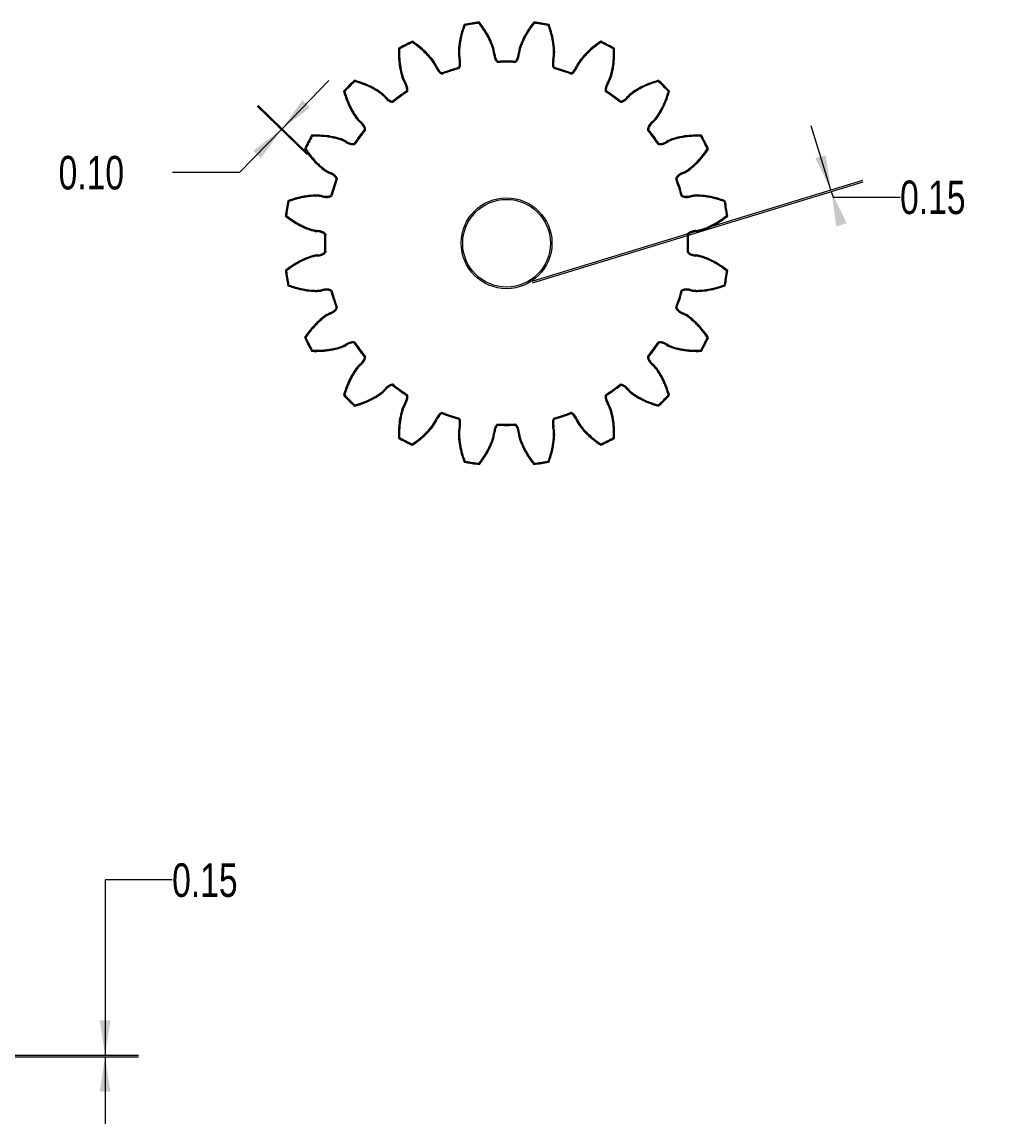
# Model space of a CAD drawing. Header units: millimetres. Extents: x 14 to 213, y 107 to 257.
# Drawn here: x 121.2 to 212.8, y 146.2 to 250.6 of the extents above; entities that cross this region are included whole.
import ezdxf

# ---------------------------------------------------------------- set-up
doc = ezdxf.new("R2010")
doc.units = ezdxf.units.MM
doc.linetypes.add('CENTERX2', pattern=[20.32, 12.7, -2.54, 2.54, -2.54])
doc.styles.add('SLDTEXTSTYLE0', font='TXT', dxfattribs={"width": 0.75})
doc.dimstyles.new('SLDDIMSTYLE0', dxfattribs={"dimtxt": 3.175, "dimasz": 3.302, "dimexe": 0, "dimexo": 0.0625, "dimgap": 0.79375, "dimtad": 0, "dimtih": 1, "dimtoh": 1, "dimrnd": 1e-09, "dimzin": 4, "dimdsep": 46, "dimtxsty": 'SLDTEXTSTYLE0', "dimsah": 1, "dimcen": 0.09, "dimadec": 0, "dimazin": 1, "dimtfac": 1, "dimtmove": 0, "dimatfit": 0, "dimfxl": 1, "dimfrac": 2, "dimtolj": 1, "dimtzin": 12, "dimarcsym": 0})
doc.dimstyles.new('SLDDIMSTYLE1', dxfattribs={"dimtxt": 3.175, "dimasz": 3.302, "dimexe": 0, "dimexo": 0.0625, "dimgap": 0.79375, "dimtad": 0, "dimtih": 1, "dimtoh": 1, "dimrnd": 1e-09, "dimzin": 12, "dimdsep": 46, "dimtxsty": 'SLDTEXTSTYLE0', "dimsah": 1, "dimcen": 0.09, "dimadec": 0, "dimazin": 3, "dimtfac": 1, "dimtmove": 0, "dimatfit": 0, "dimfxl": 1, "dimfrac": 2, "dimtolj": 1, "dimtzin": 12, "dimarcsym": 0})

# ---------------------------------------------------------------- blocks, each defined once
blk = doc.blocks.new('_D')
at = {"color": 7, "linetype": 'Continuous', "lineweight": 0}
for p, q in [((145.87, 240.46), (150.29, 245.02)), ((148.24, 238.01), (143.52, 242.6)), ((148.31, 238.08), (143.59, 242.67)), ((145.8, 240.38), (141.85, 236.32)), ((141.85, 236.32), (135.5, 236.32))]:
    blk.add_line(p, q, dxfattribs=at)
for points in [[(145.87, 240.46), (148.53, 242.47), (147.8, 243.18)], [(145.8, 240.38), (143.13, 238.37), (143.86, 237.66)]]:
    blk.add_solid(points, dxfattribs=at)
at = {"color": 7, "linetype": 'Continuous', "lineweight": 0, "insert": (124.71, 237.89, 0.1), "char_height": 3.175, "attachment_point": 1, "style": 'SLDTEXTSTYLE0'}
blk.add_mtext('0.10', dxfattribs=at)
blk = doc.blocks.new('_D_1')
at = {"color": 7, "linetype": 'Continuous', "lineweight": 0}
for p, q in [((197.82, 234.67), (195.96, 240.74)), ((169.55, 226.02), (200.86, 235.6)), ((169.59, 225.88), (200.9, 235.45)), ((197.87, 234.53), (198.03, 233.99)), ((198.03, 233.99), (204.38, 233.99))]:
    blk.add_line(p, q, dxfattribs=at)
for points in [[(197.82, 234.67), (197.34, 237.97), (196.37, 237.68)], [(197.87, 234.53), (198.34, 231.22), (199.32, 231.52)]]:
    blk.add_solid(points, dxfattribs=at)
at = {"color": 7, "linetype": 'Continuous', "lineweight": 0, "insert": (204.38, 235.56, 0.1), "char_height": 3.175, "attachment_point": 1, "style": 'SLDTEXTSTYLE0'}
blk.add_mtext('0.15', dxfattribs=at)
blk = doc.blocks.new('_D_3')
at = {"color": 7, "linetype": 'Continuous', "lineweight": 0}
for p, q in [((135.46, 169.35), (129.11, 169.35)), ((129.11, 169.35), (129.11, 152.75)), ((69.51, 152.75), (132.28, 152.75)), ((69.51, 152.6), (132.28, 152.6)), ((129.11, 152.6), (129.11, 146.25))]:
    blk.add_line(p, q, dxfattribs=at)
for points in [[(129.11, 152.75), (129.62, 156.05), (128.6, 156.05)], [(129.11, 152.6), (128.6, 149.3), (129.62, 149.3)]]:
    blk.add_solid(points, dxfattribs=at)
at = {"color": 7, "linetype": 'Continuous', "lineweight": 0, "insert": (135.46, 170.92, 0.1), "char_height": 3.175, "attachment_point": 1, "style": 'SLDTEXTSTYLE0'}
blk.add_mtext('0.15', dxfattribs=at)

msp = doc.modelspace()

# ---------------------------------------------------------------- linework, layer by layer
at = {"color": 7, "linetype": 'Continuous', "lineweight": 15}
msp.add_circle((167.119, 229.621), 4.3, dxfattribs=at)
at = {"color": 7, "linetype": 'Continuous', "lineweight": 0}
for radius in [4.3, 4.15]:
    msp.add_circle((167.119, 229.621), radius, dxfattribs=at)
for centre, radius, start, end in [((167.119, 229.621), 21.1, 96.9994, 101.0006), ((155.821, 243.778), 11.055, 32.72431, 37.86844), ((178.418, 243.778), 11.055, 142.13156, 147.27569), ((167.119, 229.621), 21.1, 78.9994, 83.0006), ((169.841, 247.536), 7.282, 165.27569, 178.47892), ((173.49, 246.576), 11.055, 160.13156, 165.27569), ((158.995, 245.818), 7.282, 19.52108, 32.72431), ((175.243, 245.818), 7.282, 147.27569, 160.47892), ((160.748, 246.576), 11.055, 14.72431, 19.86844), ((164.398, 247.536), 7.282, 1.52108, 14.72431), ((167.119, 229.621), 21.1, 114.9994, 119.0006), ((151.999, 239.594), 11.055, 50.72431, 55.86844), ((182.239, 239.594), 11.055, 124.13156, 129.27569), ((167.119, 229.621), 21.1, 60.9994, 65.0006), ((167.939, 247.715), 11.055, 178.13156, 183.27569), ((154.388, 242.515), 7.282, 37.52108, 50.72431), ((165.456, 247.652), 2.896, 178.47892, 192.83249), ((163.129, 247.283), 2.896, 5.16751, 19.52108), ((167.634, 247.691), 1.628, 185.16751, 202.37425), ((166.604, 247.691), 1.628, 337.62575, 354.83249), ((171.109, 247.283), 2.896, 160.47892, 174.83249), ((168.782, 247.652), 2.896, 347.16751, 1.52108), ((179.85, 242.515), 7.282, 129.27569, 142.47892), ((166.299, 247.715), 11.055, 356.72431, 1.86844), ((164.172, 247.5), 7.282, 183.27569, 196.47892), ((157.866, 245.186), 2.896, 23.16751, 37.52108), ((162.025, 246.966), 1.628, 203.16751, 220.37425), ((168.329, 225.898), 21.153, 105.78797, 110.21203), ((162.114, 246.566), 0.556, 325.76635, 355.62575), ((161.046, 246.647), 1.628, 355.62575, 12.83249), ((166.643, 247.283), 0.556, 202.37425, 232.23365), ((167.119, 225.706), 21.153, 87.78797, 92.21203), ((167.595, 247.283), 0.556, 307.76635, 337.62575), ((173.193, 246.647), 1.628, 167.16751, 184.37425), ((172.124, 246.566), 0.556, 184.37425, 214.23365), ((165.909, 225.898), 21.153, 69.78797, 74.21203), ((172.213, 246.966), 1.628, 319.62575, 336.83249), ((176.372, 245.186), 2.896, 142.47892, 156.83249), ((170.067, 247.5), 7.282, 343.52108, 356.72431), ((159.966, 246.256), 2.896, 196.47892, 210.83249), ((161.209, 246.271), 0.556, 220.37425, 250.23365), ((173.029, 246.271), 0.556, 289.76635, 319.62575), ((174.272, 246.256), 2.896, 329.16751, 343.52108), ((167.119, 229.621), 21.1, 132.9994, 137.0006), ((149.657, 234.433), 11.055, 68.72431, 73.86844), ((151.027, 237.949), 7.282, 55.52108, 68.72431), ((156.082, 243.937), 1.628, 13.62575, 30.83249), ((157.123, 244.19), 0.556, 343.76635, 13.62575), ((177.115, 244.19), 0.556, 166.37425, 196.23365), ((178.157, 243.937), 1.628, 149.16751, 166.37425), ((183.212, 237.949), 7.282, 111.27569, 124.47892), ((184.581, 234.433), 11.055, 106.13156, 111.27569), ((167.119, 229.621), 21.1, 42.9994, 47.0006), ((162.307, 247.083), 11.055, 196.13156, 201.27569), ((158.791, 245.714), 7.282, 201.27569, 214.47892), ((153.51, 241.565), 2.896, 41.16751, 55.52108), ((156.915, 244.543), 1.628, 221.16751, 238.37425), ((156.353, 243.63), 0.556, 238.37425, 268.23365), ((169.42, 226.454), 21.153, 123.78797, 128.21203), ((164.818, 226.454), 21.153, 51.78797, 56.21203), ((177.885, 243.63), 0.556, 271.76635, 301.62575), ((177.323, 244.543), 1.628, 301.62575, 318.83249), ((180.729, 241.565), 2.896, 124.47892, 138.83249), ((175.447, 245.714), 7.282, 325.52108, 338.72431), ((171.931, 247.083), 11.055, 338.72431, 343.86844), ((155.176, 243.231), 2.896, 214.47892, 228.83249), ((152.198, 239.826), 1.628, 31.62575, 48.83249), ((182.04, 239.826), 1.628, 131.16751, 148.37425), ((179.063, 243.231), 2.896, 311.16751, 325.52108), ((170.286, 227.32), 21.153, 141.78797, 146.21203), ((153.11, 240.388), 0.556, 1.76635, 31.62575), ((181.128, 240.388), 0.556, 148.37425, 178.23365), ((163.952, 227.32), 21.153, 33.78797, 38.21203), ((167.119, 229.621), 21.1, 150.9994, 155.0006), ((149.025, 228.802), 11.055, 86.72431, 91.86844), ((149.241, 232.569), 7.282, 73.52108, 86.72431), ((150.485, 236.775), 2.896, 59.16751, 73.52108), ((152.803, 240.659), 1.628, 239.16751, 256.37425), ((152.551, 239.618), 0.556, 256.37425, 286.23365), ((181.687, 239.618), 0.556, 253.76635, 283.62575), ((181.435, 240.659), 1.628, 283.62575, 300.83249), ((183.753, 236.775), 2.896, 106.47892, 120.83249), ((184.997, 232.569), 7.282, 93.27569, 106.47892), ((185.213, 228.802), 11.055, 88.13156, 93.27569), ((167.119, 229.621), 21.1, 24.9994, 29.0006), ((157.147, 244.742), 11.055, 214.13156, 219.27569), ((177.091, 244.742), 11.055, 320.72431, 325.86844), ((154.226, 242.353), 7.282, 219.27569, 232.47892), ((180.012, 242.353), 7.282, 307.52108, 320.72431), ((151.555, 238.874), 2.896, 232.47892, 246.83249), ((149.775, 234.715), 1.628, 49.62575, 66.83249), ((150.469, 235.532), 0.556, 19.76635, 49.62575), ((183.769, 235.532), 0.556, 130.37425, 160.23365), ((184.463, 234.715), 1.628, 113.16751, 130.37425), ((182.684, 238.874), 2.896, 293.16751, 307.52108), ((170.843, 228.412), 21.153, 159.78797, 164.21203), ((163.396, 228.412), 21.153, 15.78797, 20.21203), ((150.164, 223.25), 11.055, 104.72431, 109.86844), ((149.205, 226.9), 7.282, 91.52108, 104.72431), ((149.089, 231.284), 2.896, 77.16751, 91.52108), ((150.093, 235.695), 1.628, 257.16751, 274.37425), ((150.175, 234.627), 0.556, 274.37425, 304.23365), ((184.063, 234.627), 0.556, 235.76635, 265.62575), ((184.145, 235.695), 1.628, 265.62575, 282.83249), ((185.15, 231.284), 2.896, 88.47892, 102.83249), ((185.033, 226.9), 7.282, 75.27569, 88.47892), ((184.074, 223.25), 11.055, 70.13156, 75.27569), ((167.119, 229.621), 21.1, 168.9994, 173.0006), ((167.119, 229.621), 21.1, 6.9994, 11.0006), ((152.963, 240.92), 11.055, 232.13156, 237.27569), ((150.923, 237.745), 7.282, 237.27569, 250.47892), ((183.315, 237.745), 7.282, 289.52108, 302.72431), ((181.276, 240.92), 11.055, 302.72431, 307.86844), ((149.457, 233.612), 2.896, 250.47892, 264.83249), ((149.05, 229.106), 1.628, 67.62575, 84.83249), ((149.458, 230.097), 0.556, 37.76635, 67.62575), ((184.781, 230.097), 0.556, 112.37425, 142.23365), ((185.188, 229.106), 1.628, 95.16751, 112.37425), ((184.781, 233.612), 2.896, 275.16751, 289.52108), ((171.034, 229.621), 21.153, 177.78797, 182.21203), ((163.204, 229.621), 21.153, 357.78797, 2.21203), ((149.457, 225.631), 2.896, 95.16751, 109.52108), ((149.05, 230.136), 1.628, 275.16751, 292.37425), ((149.458, 229.146), 0.556, 292.37425, 322.23365), ((184.781, 229.146), 0.556, 217.76635, 247.62575), ((185.188, 230.136), 1.628, 247.62575, 264.83249), ((184.781, 225.631), 2.896, 70.47892, 84.83249), ((152.963, 218.323), 11.055, 122.72431, 127.86844), ((150.923, 221.497), 7.282, 109.52108, 122.72431), ((183.315, 221.497), 7.282, 57.27569, 70.47892), ((181.276, 218.323), 11.055, 52.13156, 57.27569), ((167.119, 229.621), 21.1, 186.9994, 191.0006), ((167.119, 229.621), 21.1, 348.9994, 353.0006), ((150.164, 235.992), 11.055, 250.13156, 255.27569), ((184.074, 235.992), 11.055, 284.72431, 289.86844), ((149.205, 232.343), 7.282, 255.27569, 268.47892), ((149.089, 227.958), 2.896, 268.47892, 282.83249), ((150.093, 223.548), 1.628, 85.62575, 102.83249), ((150.175, 224.616), 0.556, 55.76635, 85.62575), ((170.843, 230.831), 21.153, 195.78797, 200.21203), ((163.396, 230.831), 21.153, 339.78797, 344.21203), ((184.063, 224.616), 0.556, 94.37425, 124.23365), ((184.145, 223.548), 1.628, 77.16751, 94.37425), ((185.15, 227.958), 2.896, 257.16751, 271.52108), ((185.033, 232.343), 7.282, 271.52108, 284.72431), ((149.775, 224.528), 1.628, 293.16751, 310.37425), ((150.469, 223.711), 0.556, 310.37425, 340.23365), ((183.769, 223.711), 0.556, 199.76635, 229.62575), ((184.463, 224.528), 1.628, 229.62575, 246.83249), ((154.226, 216.89), 7.282, 127.52108, 140.72431), ((151.555, 220.369), 2.896, 113.16751, 127.52108), ((182.684, 220.369), 2.896, 52.47892, 66.83249), ((180.012, 216.89), 7.282, 39.27569, 52.47892), ((157.147, 214.501), 11.055, 140.72431, 145.86844), ((177.091, 214.501), 11.055, 34.13156, 39.27569), ((167.119, 229.621), 21.1, 204.9994, 209.0006), ((152.803, 218.584), 1.628, 103.62575, 120.83249), ((152.551, 219.625), 0.556, 73.76635, 103.62575), ((170.286, 231.923), 21.153, 213.78797, 218.21203), ((163.952, 231.923), 21.153, 321.78797, 326.21203), ((181.687, 219.625), 0.556, 76.37425, 106.23365), ((181.435, 218.584), 1.628, 59.16751, 76.37425), ((167.119, 229.621), 21.1, 330.9994, 335.0006), ((149.025, 230.441), 11.055, 268.13156, 273.27569), ((149.241, 226.674), 7.282, 273.27569, 286.47892), ((150.485, 222.468), 2.896, 286.47892, 300.83249), ((183.753, 222.468), 2.896, 239.16751, 253.52108), ((184.997, 226.674), 7.282, 253.52108, 266.72431), ((185.213, 230.441), 11.055, 266.72431, 271.86844), ((155.176, 216.012), 2.896, 131.16751, 145.52108), ((152.198, 219.417), 1.628, 311.16751, 328.37425), ((153.11, 218.855), 0.556, 328.37425, 358.23365), ((181.128, 218.855), 0.556, 181.76635, 211.62575), ((182.04, 219.417), 1.628, 211.62575, 228.83249), ((179.063, 216.012), 2.896, 34.47892, 48.83249), ((158.791, 213.529), 7.282, 145.52108, 158.72431), ((175.447, 213.529), 7.282, 21.27569, 34.47892), ((162.307, 212.16), 11.055, 158.72431, 163.86844), ((156.915, 214.7), 1.628, 121.62575, 138.83249), ((156.353, 215.613), 0.556, 91.76635, 121.62575), ((169.42, 232.789), 21.153, 231.78797, 236.21203), ((164.818, 232.789), 21.153, 303.78797, 308.21203), ((177.885, 215.613), 0.556, 58.37425, 88.23365), ((177.323, 214.7), 1.628, 41.16751, 58.37425), ((171.931, 212.16), 11.055, 16.13156, 21.27569), ((167.119, 229.621), 21.1, 222.9994, 227.0006), ((151.027, 221.294), 7.282, 291.27569, 304.47892), ((153.51, 217.678), 2.896, 304.47892, 318.83249), ((156.082, 215.306), 1.628, 329.16751, 346.37425), ((157.123, 215.053), 0.556, 346.37425, 16.23365), ((177.115, 215.053), 0.556, 163.76635, 193.62575), ((178.157, 215.306), 1.628, 193.62575, 210.83249), ((180.729, 217.678), 2.896, 221.16751, 235.52108), ((183.212, 221.294), 7.282, 235.52108, 248.72431), ((167.119, 229.621), 21.1, 312.9994, 317.0006), ((149.657, 224.81), 11.055, 286.13156, 291.27569), ((159.966, 212.987), 2.896, 149.16751, 163.52108), ((174.272, 212.987), 2.896, 16.47892, 30.83249), ((184.581, 224.81), 11.055, 248.72431, 253.86844), ((164.172, 211.743), 7.282, 163.52108, 176.72431), ((157.866, 214.057), 2.896, 322.47892, 336.83249), ((162.025, 212.277), 1.628, 139.62575, 156.83249), ((161.209, 212.971), 0.556, 109.76635, 139.62575), ((168.329, 233.345), 21.153, 249.78797, 254.21203), ((162.114, 212.677), 0.556, 4.37425, 34.23365), ((172.124, 212.677), 0.556, 145.76635, 175.62575), ((165.909, 233.345), 21.153, 285.78797, 290.21203), ((173.029, 212.971), 0.556, 40.37425, 70.23365), ((172.213, 212.277), 1.628, 23.16751, 40.37425), ((176.372, 214.057), 2.896, 203.16751, 217.52108), ((170.067, 211.743), 7.282, 3.27569, 16.47892), ((167.939, 211.528), 11.055, 176.72431, 181.86844), ((154.388, 216.728), 7.282, 309.27569, 322.47892), ((165.456, 211.591), 2.896, 167.16751, 181.52108), ((161.046, 212.596), 1.628, 347.16751, 4.37425), ((167.634, 211.552), 1.628, 157.62575, 174.83249), ((166.643, 211.96), 0.556, 127.76635, 157.62575), ((167.119, 233.536), 21.153, 267.78797, 272.21203), ((167.595, 211.96), 0.556, 22.37425, 52.23365), ((166.604, 211.552), 1.628, 5.16751, 22.37425), ((173.193, 212.596), 1.628, 175.62575, 192.83249), ((168.782, 211.591), 2.896, 358.47892, 12.83249), ((179.85, 216.728), 7.282, 217.52108, 230.72431), ((166.299, 211.528), 11.055, 358.13156, 3.27569), ((167.119, 229.621), 21.1, 240.9994, 245.0006), ((151.999, 219.649), 11.055, 304.13156, 309.27569), ((169.841, 211.707), 7.282, 181.52108, 194.72431), ((158.995, 213.425), 7.282, 327.27569, 340.47892), ((163.129, 211.96), 2.896, 340.47892, 354.83249), ((171.109, 211.96), 2.896, 185.16751, 199.52108), ((175.243, 213.425), 7.282, 199.52108, 212.72431), ((164.398, 211.707), 7.282, 345.27569, 358.47892), ((182.239, 219.649), 11.055, 230.72431, 235.86844), ((167.119, 229.621), 21.1, 294.9994, 299.0006), ((173.49, 212.666), 11.055, 194.72431, 199.86844), ((160.748, 212.666), 11.055, 340.13156, 345.27569), ((167.119, 229.621), 21.1, 258.9994, 263.0006), ((155.821, 215.465), 11.055, 322.13156, 327.27569), ((178.418, 215.465), 11.055, 212.72431, 217.86844), ((167.119, 229.621), 21.1, 276.9994, 281.0006)]:
    msp.add_arc(centre, radius, start, end, dxfattribs=at)
at = {"color": 7, "linetype": 'Continuous', "lineweight": 15}
for centre, radius, start, end in [((167.119, 229.621), 21, 97.15452, 100.84548), ((155.821, 243.778), 10.955, 32.72431, 37.57174), ((178.418, 243.778), 10.955, 142.42826, 147.27569), ((167.119, 229.621), 21, 79.15452, 82.84548), ((169.841, 247.536), 7.182, 165.27569, 178.47892), ((173.49, 246.576), 10.955, 160.42826, 165.27569), ((158.995, 245.818), 7.182, 19.52108, 32.72431), ((175.243, 245.818), 7.182, 147.27569, 160.47892), ((160.748, 246.576), 10.955, 14.72431, 19.57174), ((164.398, 247.536), 7.182, 1.52108, 14.72431), ((167.119, 229.621), 21, 115.15452, 118.84548), ((151.999, 239.594), 10.955, 50.72431, 55.57174), ((182.239, 239.594), 10.955, 124.42826, 129.27569), ((167.119, 229.621), 21, 61.15452, 64.84548), ((167.939, 247.715), 10.955, 178.42826, 183.27569), ((154.388, 242.515), 7.182, 37.52108, 50.72431), ((165.456, 247.652), 2.796, 178.47892, 192.83249), ((163.129, 247.283), 2.796, 5.16751, 19.52108), ((167.634, 247.691), 1.728, 185.16751, 202.37425), ((166.604, 247.691), 1.728, 337.62575, 354.83249), ((171.109, 247.283), 2.796, 160.47892, 174.83249), ((168.782, 247.652), 2.796, 347.16751, 1.52108), ((179.85, 242.515), 7.182, 129.27569, 142.47892), ((166.299, 247.715), 10.955, 356.72431, 1.57174), ((164.172, 247.5), 7.182, 183.27569, 196.47892), ((157.866, 245.186), 2.796, 23.16751, 37.52108), ((162.025, 246.966), 1.728, 203.16751, 220.37425), ((162.114, 246.566), 0.656, 322.47096, 355.62575), ((161.046, 246.647), 1.728, 355.62575, 12.83249), ((166.643, 247.283), 0.656, 202.37425, 235.52904), ((167.119, 225.706), 21.053, 87.69366, 92.30634), ((167.595, 247.283), 0.656, 304.47096, 337.62575), ((173.193, 246.647), 1.728, 167.16751, 184.37425), ((172.124, 246.566), 0.656, 184.37425, 217.52904), ((172.213, 246.966), 1.728, 319.62575, 336.83249), ((176.372, 245.186), 2.796, 142.47892, 156.83249), ((170.067, 247.5), 7.182, 343.52108, 356.72431), ((159.966, 246.256), 2.796, 196.47892, 210.83249), ((161.209, 246.271), 0.656, 220.37425, 253.52904), ((168.329, 225.898), 21.053, 105.69366, 110.30634), ((165.909, 225.898), 21.053, 69.69366, 74.30634), ((173.029, 246.271), 0.656, 286.47096, 319.62575), ((174.272, 246.256), 2.796, 329.16751, 343.52108), ((167.119, 229.621), 21, 133.15452, 136.84548), ((149.657, 234.433), 10.955, 68.72431, 73.57174), ((151.027, 237.949), 7.182, 55.52108, 68.72431), ((156.082, 243.937), 1.728, 13.62575, 30.83249), ((157.123, 244.19), 0.656, 340.47096, 13.62575), ((177.115, 244.19), 0.656, 166.37425, 199.52904), ((178.157, 243.937), 1.728, 149.16751, 166.37425), ((183.212, 237.949), 7.182, 111.27569, 124.47892), ((184.581, 234.433), 10.955, 106.42826, 111.27569), ((167.119, 229.621), 21, 43.15452, 46.84548), ((162.307, 247.083), 10.955, 196.42826, 201.27569), ((158.791, 245.714), 7.182, 201.27569, 214.47892), ((153.51, 241.565), 2.796, 41.16751, 55.52108), ((156.915, 244.543), 1.728, 221.16751, 238.37425), ((156.353, 243.63), 0.656, 238.37425, 271.52904), ((169.42, 226.454), 21.053, 123.69366, 128.30634), ((164.818, 226.454), 21.053, 51.69366, 56.30634), ((177.885, 243.63), 0.656, 268.47096, 301.62575), ((177.323, 244.543), 1.728, 301.62575, 318.83249), ((180.729, 241.565), 2.796, 124.47892, 138.83249), ((175.447, 245.714), 7.182, 325.52108, 338.72431), ((171.931, 247.083), 10.955, 338.72431, 343.57174), ((155.176, 243.231), 2.796, 214.47892, 228.83249), ((152.198, 239.826), 1.728, 31.62575, 48.83249), ((182.04, 239.826), 1.728, 131.16751, 148.37425), ((179.063, 243.231), 2.796, 311.16751, 325.52108), ((170.286, 227.32), 21.053, 141.69366, 146.30634), ((153.11, 240.388), 0.656, 358.47096, 31.62575), ((181.128, 240.388), 0.656, 148.37425, 181.52904), ((163.952, 227.32), 21.053, 33.69366, 38.30634), ((167.119, 229.621), 21, 151.15452, 154.84548), ((149.025, 228.802), 10.955, 86.72431, 91.57174), ((149.241, 232.569), 7.182, 73.52108, 86.72431), ((150.485, 236.775), 2.796, 59.16751, 73.52108), ((152.803, 240.659), 1.728, 239.16751, 256.37425), ((152.551, 239.618), 0.656, 256.37425, 289.52904), ((181.687, 239.618), 0.656, 250.47096, 283.62575), ((181.435, 240.659), 1.728, 283.62575, 300.83249), ((183.753, 236.775), 2.796, 106.47892, 120.83249), ((184.997, 232.569), 7.182, 93.27569, 106.47892), ((185.213, 228.802), 10.955, 88.42826, 93.27569), ((167.119, 229.621), 21, 25.15452, 28.84548), ((157.147, 244.742), 10.955, 214.42826, 219.27569), ((177.091, 244.742), 10.955, 320.72431, 325.57174), ((154.226, 242.353), 7.182, 219.27569, 232.47892), ((180.012, 242.353), 7.182, 307.52108, 320.72431), ((151.555, 238.874), 2.796, 232.47892, 246.83249), ((149.775, 234.715), 1.728, 49.62575, 66.83249), ((150.469, 235.532), 0.656, 16.47096, 49.62575), ((183.769, 235.532), 0.656, 130.37425, 163.52904), ((184.463, 234.715), 1.728, 113.16751, 130.37425), ((182.684, 238.874), 2.796, 293.16751, 307.52108), ((170.843, 228.412), 21.053, 159.69366, 164.30634), ((163.396, 228.412), 21.053, 15.69366, 20.30634), ((150.164, 223.25), 10.955, 104.72431, 109.57174), ((149.205, 226.9), 7.182, 91.52108, 104.72431), ((149.089, 231.284), 2.796, 77.16751, 91.52108), ((150.093, 235.695), 1.728, 257.16751, 274.37425), ((150.175, 234.627), 0.656, 274.37425, 307.52904), ((184.063, 234.627), 0.656, 232.47096, 265.62575), ((184.145, 235.695), 1.728, 265.62575, 282.83249), ((185.15, 231.284), 2.796, 88.47892, 102.83249), ((185.033, 226.9), 7.182, 75.27569, 88.47892), ((184.074, 223.25), 10.955, 70.42826, 75.27569), ((167.119, 229.621), 21, 169.15452, 172.84548), ((167.119, 229.621), 21, 7.15452, 10.84548), ((152.963, 240.92), 10.955, 232.42826, 237.27569), ((150.923, 237.745), 7.182, 237.27569, 250.47892), ((183.315, 237.745), 7.182, 289.52108, 302.72431), ((181.276, 240.92), 10.955, 302.72431, 307.57174), ((149.457, 233.612), 2.796, 250.47892, 264.83249), ((149.05, 229.106), 1.728, 67.62575, 84.83249), ((149.458, 230.097), 0.656, 34.47096, 67.62575), ((184.781, 230.097), 0.656, 112.37425, 145.52904), ((185.188, 229.106), 1.728, 95.16751, 112.37425), ((184.781, 233.612), 2.796, 275.16751, 289.52108), ((171.034, 229.621), 21.053, 177.69366, 182.30634), ((163.204, 229.621), 21.053, 357.69366, 2.30634), ((149.05, 230.136), 1.728, 275.16751, 292.37425), ((149.458, 229.146), 0.656, 292.37425, 325.52904), ((184.781, 229.146), 0.656, 214.47096, 247.62575), ((185.188, 230.136), 1.728, 247.62575, 264.83249), ((152.963, 218.323), 10.955, 122.72431, 127.57174), ((150.923, 221.497), 7.182, 109.52108, 122.72431), ((149.457, 225.631), 2.796, 95.16751, 109.52108), ((184.781, 225.631), 2.796, 70.47892, 84.83249), ((183.315, 221.497), 7.182, 57.27569, 70.47892), ((181.276, 218.323), 10.955, 52.42826, 57.27569), ((167.119, 229.621), 21, 187.15452, 190.84548), ((167.119, 229.621), 21, 349.15452, 352.84548), ((150.164, 235.992), 10.955, 250.42826, 255.27569), ((149.205, 232.343), 7.182, 255.27569, 268.47892), ((185.033, 232.343), 7.182, 271.52108, 284.72431), ((184.074, 235.992), 10.955, 284.72431, 289.57174), ((149.089, 227.958), 2.796, 268.47892, 282.83249), ((150.093, 223.548), 1.728, 85.62575, 102.83249), ((150.175, 224.616), 0.656, 52.47096, 85.62575), ((170.843, 230.831), 21.053, 195.69366, 200.30634), ((163.396, 230.831), 21.053, 339.69366, 344.30634), ((184.063, 224.616), 0.656, 94.37425, 127.52904), ((184.145, 223.548), 1.728, 77.16751, 94.37425), ((185.15, 227.958), 2.796, 257.16751, 271.52108), ((150.469, 223.711), 0.656, 310.37425, 343.52904), ((183.769, 223.711), 0.656, 196.47096, 229.62575), ((154.226, 216.89), 7.182, 127.52108, 140.72431), ((151.555, 220.369), 2.796, 113.16751, 127.52108), ((149.775, 224.528), 1.728, 293.16751, 310.37425), ((184.463, 224.528), 1.728, 229.62575, 246.83249), ((182.684, 220.369), 2.796, 52.47892, 66.83249), ((180.012, 216.89), 7.182, 39.27569, 52.47892), ((157.147, 214.501), 10.955, 140.72431, 145.57174), ((177.091, 214.501), 10.955, 34.42826, 39.27569), ((167.119, 229.621), 21, 205.15452, 208.84548), ((152.803, 218.584), 1.728, 103.62575, 120.83249), ((152.551, 219.625), 0.656, 70.47096, 103.62575), ((170.286, 231.923), 21.053, 213.69366, 218.30634), ((163.952, 231.923), 21.053, 321.69366, 326.30634), ((181.687, 219.625), 0.656, 76.37425, 109.52904), ((181.435, 218.584), 1.728, 59.16751, 76.37425), ((167.119, 229.621), 21, 331.15452, 334.84548), ((149.025, 230.441), 10.955, 268.42826, 273.27569), ((149.241, 226.674), 7.182, 273.27569, 286.47892), ((150.485, 222.468), 2.796, 286.47892, 300.83249), ((183.753, 222.468), 2.796, 239.16751, 253.52108), ((184.997, 226.674), 7.182, 253.52108, 266.72431), ((185.213, 230.441), 10.955, 266.72431, 271.57174), ((155.176, 216.012), 2.796, 131.16751, 145.52108), ((152.198, 219.417), 1.728, 311.16751, 328.37425), ((153.11, 218.855), 0.656, 328.37425, 1.52904), ((181.128, 218.855), 0.656, 178.47096, 211.62575), ((182.04, 219.417), 1.728, 211.62575, 228.83249), ((179.063, 216.012), 2.796, 34.47892, 48.83249), ((158.791, 213.529), 7.182, 145.52108, 158.72431), ((175.447, 213.529), 7.182, 21.27569, 34.47892), ((162.307, 212.16), 10.955, 158.72431, 163.57174), ((156.915, 214.7), 1.728, 121.62575, 138.83249), ((156.353, 215.613), 0.656, 88.47096, 121.62575), ((169.42, 232.789), 21.053, 231.69366, 236.30634), ((164.818, 232.789), 21.053, 303.69366, 308.30634), ((177.885, 215.613), 0.656, 58.37425, 91.52904), ((177.323, 214.7), 1.728, 41.16751, 58.37425), ((171.931, 212.16), 10.955, 16.42826, 21.27569), ((167.119, 229.621), 21, 223.15452, 226.84548), ((151.027, 221.294), 7.182, 291.27569, 304.47892), ((153.51, 217.678), 2.796, 304.47892, 318.83249), ((156.082, 215.306), 1.728, 329.16751, 346.37425), ((157.123, 215.053), 0.656, 346.37425, 19.52904), ((177.115, 215.053), 0.656, 160.47096, 193.62575), ((178.157, 215.306), 1.728, 193.62575, 210.83249), ((180.729, 217.678), 2.796, 221.16751, 235.52108), ((183.212, 221.294), 7.182, 235.52108, 248.72431), ((167.119, 229.621), 21, 313.15452, 316.84548), ((149.657, 224.81), 10.955, 286.42826, 291.27569), ((159.966, 212.987), 2.796, 149.16751, 163.52108), ((174.272, 212.987), 2.796, 16.47892, 30.83249), ((184.581, 224.81), 10.955, 248.72431, 253.57174), ((164.172, 211.743), 7.182, 163.52108, 176.72431), ((157.866, 214.057), 2.796, 322.47892, 336.83249), ((162.025, 212.277), 1.728, 139.62575, 156.83249), ((161.209, 212.971), 0.656, 106.47096, 139.62575), ((168.329, 233.345), 21.053, 249.69366, 254.30634), ((162.114, 212.677), 0.656, 4.37425, 37.52904), ((172.124, 212.677), 0.656, 142.47096, 175.62575), ((165.909, 233.345), 21.053, 285.69366, 290.30634), ((173.029, 212.971), 0.656, 40.37425, 73.52904), ((172.213, 212.277), 1.728, 23.16751, 40.37425), ((176.372, 214.057), 2.796, 203.16751, 217.52108), ((170.067, 211.743), 7.182, 3.27569, 16.47892), ((167.939, 211.528), 10.955, 176.72431, 181.57174), ((154.388, 216.728), 7.182, 309.27569, 322.47892), ((165.456, 211.591), 2.796, 167.16751, 181.52108), ((161.046, 212.596), 1.728, 347.16751, 4.37425), ((167.634, 211.552), 1.728, 157.62575, 174.83249), ((166.643, 211.96), 0.656, 124.47096, 157.62575), ((167.119, 233.536), 21.053, 267.69366, 272.30634), ((167.595, 211.96), 0.656, 22.37425, 55.52904), ((166.604, 211.552), 1.728, 5.16751, 22.37425), ((173.193, 212.596), 1.728, 175.62575, 192.83249), ((168.782, 211.591), 2.796, 358.47892, 12.83249), ((179.85, 216.728), 7.182, 217.52108, 230.72431), ((166.299, 211.528), 10.955, 358.42826, 3.27569), ((167.119, 229.621), 21, 241.15452, 244.84548), ((151.999, 219.649), 10.955, 304.42826, 309.27569), ((169.841, 211.707), 7.182, 181.52108, 194.72431), ((158.995, 213.425), 7.182, 327.27569, 340.47892), ((163.129, 211.96), 2.796, 340.47892, 354.83249), ((171.109, 211.96), 2.796, 185.16751, 199.52108), ((175.243, 213.425), 7.182, 199.52108, 212.72431), ((164.398, 211.707), 7.182, 345.27569, 358.47892), ((182.239, 219.649), 10.955, 230.72431, 235.57174), ((167.119, 229.621), 21, 295.15452, 298.84548), ((173.49, 212.666), 10.955, 194.72431, 199.57174), ((160.748, 212.666), 10.955, 340.42826, 345.27569), ((167.119, 229.621), 21, 259.15452, 262.84548), ((155.821, 215.465), 10.955, 322.42826, 327.27569), ((178.418, 215.465), 10.955, 212.72431, 217.57174), ((167.119, 229.621), 21, 277.15452, 280.84548)]:
    msp.add_arc(centre, radius, start, end, dxfattribs=at)
at = {"color": 7, "linetype": 'CENTERX2', "lineweight": 0}
for centre, radius, start, end in [((167.119, 229.621), 21, 97.15452, 100.84548), ((155.821, 243.778), 10.955, 32.72431, 37.57174), ((178.418, 243.778), 10.955, 142.42826, 147.27569), ((167.119, 229.621), 21, 79.15452, 82.84548), ((169.841, 247.536), 7.182, 165.27569, 178.47892), ((173.49, 246.576), 10.955, 160.42826, 165.27569), ((158.995, 245.818), 7.182, 19.52108, 32.72431), ((175.243, 245.818), 7.182, 147.27569, 160.47892), ((160.748, 246.576), 10.955, 14.72431, 19.57174), ((164.398, 247.536), 7.182, 1.52108, 14.72431), ((167.119, 229.621), 21, 115.15452, 118.84548), ((151.999, 239.594), 10.955, 50.72431, 55.57174), ((182.239, 239.594), 10.955, 124.42826, 129.27569), ((167.119, 229.621), 21, 61.15452, 64.84548), ((167.939, 247.715), 10.955, 178.42826, 183.27569), ((154.388, 242.515), 7.182, 37.52108, 50.72431), ((165.456, 247.652), 2.796, 178.47892, 192.83249), ((163.129, 247.283), 2.796, 5.16751, 19.52108), ((167.634, 247.691), 1.728, 185.16751, 202.37425), ((166.604, 247.691), 1.728, 337.62575, 354.83249), ((171.109, 247.283), 2.796, 160.47892, 174.83249), ((168.782, 247.652), 2.796, 347.16751, 1.52108), ((179.85, 242.515), 7.182, 129.27569, 142.47892), ((166.299, 247.715), 10.955, 356.72431, 1.57174), ((164.172, 247.5), 7.182, 183.27569, 196.47892), ((157.866, 245.186), 2.796, 23.16751, 37.52108), ((162.025, 246.966), 1.728, 203.16751, 220.37425), ((162.114, 246.566), 0.656, 322.47096, 355.62575), ((161.046, 246.647), 1.728, 355.62575, 12.83249), ((166.643, 247.283), 0.656, 202.37425, 235.52904), ((167.119, 225.706), 21.053, 87.69366, 92.30634), ((167.595, 247.283), 0.656, 304.47096, 337.62575), ((173.193, 246.647), 1.728, 167.16751, 184.37425), ((172.124, 246.566), 0.656, 184.37425, 217.52904), ((172.213, 246.966), 1.728, 319.62575, 336.83249), ((176.372, 245.186), 2.796, 142.47892, 156.83249), ((170.067, 247.5), 7.182, 343.52108, 356.72431), ((159.966, 246.256), 2.796, 196.47892, 210.83249), ((161.209, 246.271), 0.656, 220.37425, 253.52904), ((168.329, 225.898), 21.053, 105.69366, 110.30634), ((165.909, 225.898), 21.053, 69.69366, 74.30634), ((173.029, 246.271), 0.656, 286.47096, 319.62575), ((174.272, 246.256), 2.796, 329.16751, 343.52108), ((167.119, 229.621), 21, 133.15452, 136.84548), ((149.657, 234.433), 10.955, 68.72431, 73.57174), ((151.027, 237.949), 7.182, 55.52108, 68.72431), ((156.082, 243.937), 1.728, 13.62575, 30.83249), ((157.123, 244.19), 0.656, 340.47096, 13.62575), ((177.115, 244.19), 0.656, 166.37425, 199.52904), ((178.157, 243.937), 1.728, 149.16751, 166.37425), ((183.212, 237.949), 7.182, 111.27569, 124.47892), ((184.581, 234.433), 10.955, 106.42826, 111.27569), ((167.119, 229.621), 21, 43.15452, 46.84548), ((162.307, 247.083), 10.955, 196.42826, 201.27569), ((158.791, 245.714), 7.182, 201.27569, 214.47892), ((153.51, 241.565), 2.796, 41.16751, 55.52108), ((156.915, 244.543), 1.728, 221.16751, 238.37425), ((156.353, 243.63), 0.656, 238.37425, 271.52904), ((169.42, 226.454), 21.053, 123.69366, 128.30634), ((164.818, 226.454), 21.053, 51.69366, 56.30634), ((177.885, 243.63), 0.656, 268.47096, 301.62575), ((177.323, 244.543), 1.728, 301.62575, 318.83249), ((180.729, 241.565), 2.796, 124.47892, 138.83249), ((175.447, 245.714), 7.182, 325.52108, 338.72431), ((171.931, 247.083), 10.955, 338.72431, 343.57174), ((155.176, 243.231), 2.796, 214.47892, 228.83249), ((152.198, 239.826), 1.728, 31.62575, 48.83249), ((182.04, 239.826), 1.728, 131.16751, 148.37425), ((179.063, 243.231), 2.796, 311.16751, 325.52108), ((170.286, 227.32), 21.053, 141.69366, 146.30634), ((153.11, 240.388), 0.656, 358.47096, 31.62575), ((181.128, 240.388), 0.656, 148.37425, 181.52904), ((163.952, 227.32), 21.053, 33.69366, 38.30634), ((167.119, 229.621), 21, 151.15452, 154.84548), ((149.025, 228.802), 10.955, 86.72431, 91.57174), ((149.241, 232.569), 7.182, 73.52108, 86.72431), ((150.485, 236.775), 2.796, 59.16751, 73.52108), ((152.803, 240.659), 1.728, 239.16751, 256.37425), ((152.551, 239.618), 0.656, 256.37425, 289.52904), ((181.687, 239.618), 0.656, 250.47096, 283.62575), ((181.435, 240.659), 1.728, 283.62575, 300.83249), ((183.753, 236.775), 2.796, 106.47892, 120.83249), ((184.997, 232.569), 7.182, 93.27569, 106.47892), ((185.213, 228.802), 10.955, 88.42826, 93.27569), ((167.119, 229.621), 21, 25.15452, 28.84548), ((157.147, 244.742), 10.955, 214.42826, 219.27569), ((177.091, 244.742), 10.955, 320.72431, 325.57174), ((154.226, 242.353), 7.182, 219.27569, 232.47892), ((180.012, 242.353), 7.182, 307.52108, 320.72431), ((151.555, 238.874), 2.796, 232.47892, 246.83249), ((149.775, 234.715), 1.728, 49.62575, 66.83249), ((150.469, 235.532), 0.656, 16.47096, 49.62575), ((183.769, 235.532), 0.656, 130.37425, 163.52904), ((184.463, 234.715), 1.728, 113.16751, 130.37425), ((182.684, 238.874), 2.796, 293.16751, 307.52108), ((170.843, 228.412), 21.053, 159.69366, 164.30634), ((163.396, 228.412), 21.053, 15.69366, 20.30634), ((150.164, 223.25), 10.955, 104.72431, 109.57174), ((149.205, 226.9), 7.182, 91.52108, 104.72431), ((149.089, 231.284), 2.796, 77.16751, 91.52108), ((150.093, 235.695), 1.728, 257.16751, 274.37425), ((150.175, 234.627), 0.656, 274.37425, 307.52904), ((184.063, 234.627), 0.656, 232.47096, 265.62575), ((184.145, 235.695), 1.728, 265.62575, 282.83249), ((185.15, 231.284), 2.796, 88.47892, 102.83249), ((185.033, 226.9), 7.182, 75.27569, 88.47892), ((184.074, 223.25), 10.955, 70.42826, 75.27569), ((167.119, 229.621), 21, 169.15452, 172.84548), ((167.119, 229.621), 21, 7.15452, 10.84548), ((152.963, 240.92), 10.955, 232.42826, 237.27569), ((150.923, 237.745), 7.182, 237.27569, 250.47892), ((183.315, 237.745), 7.182, 289.52108, 302.72431), ((181.276, 240.92), 10.955, 302.72431, 307.57174), ((149.457, 233.612), 2.796, 250.47892, 264.83249), ((149.05, 229.106), 1.728, 67.62575, 84.83249), ((149.458, 230.097), 0.656, 34.47096, 67.62575), ((184.781, 230.097), 0.656, 112.37425, 145.52904), ((185.188, 229.106), 1.728, 95.16751, 112.37425), ((184.781, 233.612), 2.796, 275.16751, 289.52108), ((171.034, 229.621), 21.053, 177.69366, 182.30634), ((163.204, 229.621), 21.053, 357.69366, 2.30634), ((149.05, 230.136), 1.728, 275.16751, 292.37425), ((149.458, 229.146), 0.656, 292.37425, 325.52904), ((184.781, 229.146), 0.656, 214.47096, 247.62575), ((185.188, 230.136), 1.728, 247.62575, 264.83249), ((152.963, 218.323), 10.955, 122.72431, 127.57174), ((150.923, 221.497), 7.182, 109.52108, 122.72431), ((149.457, 225.631), 2.796, 95.16751, 109.52108), ((184.781, 225.631), 2.796, 70.47892, 84.83249), ((183.315, 221.497), 7.182, 57.27569, 70.47892), ((181.276, 218.323), 10.955, 52.42826, 57.27569), ((167.119, 229.621), 21, 187.15452, 190.84548), ((167.119, 229.621), 21, 349.15452, 352.84548), ((150.164, 235.992), 10.955, 250.42826, 255.27569), ((149.205, 232.343), 7.182, 255.27569, 268.47892), ((185.033, 232.343), 7.182, 271.52108, 284.72431), ((184.074, 235.992), 10.955, 284.72431, 289.57174), ((149.089, 227.958), 2.796, 268.47892, 282.83249), ((150.093, 223.548), 1.728, 85.62575, 102.83249), ((150.175, 224.616), 0.656, 52.47096, 85.62575), ((170.843, 230.831), 21.053, 195.69366, 200.30634), ((163.396, 230.831), 21.053, 339.69366, 344.30634), ((184.063, 224.616), 0.656, 94.37425, 127.52904), ((184.145, 223.548), 1.728, 77.16751, 94.37425), ((185.15, 227.958), 2.796, 257.16751, 271.52108), ((150.469, 223.711), 0.656, 310.37425, 343.52904), ((183.769, 223.711), 0.656, 196.47096, 229.62575), ((154.226, 216.89), 7.182, 127.52108, 140.72431), ((151.555, 220.369), 2.796, 113.16751, 127.52108), ((149.775, 224.528), 1.728, 293.16751, 310.37425), ((184.463, 224.528), 1.728, 229.62575, 246.83249), ((182.684, 220.369), 2.796, 52.47892, 66.83249), ((180.012, 216.89), 7.182, 39.27569, 52.47892), ((157.147, 214.501), 10.955, 140.72431, 145.57174), ((177.091, 214.501), 10.955, 34.42826, 39.27569), ((167.119, 229.621), 21, 205.15452, 208.84548), ((152.803, 218.584), 1.728, 103.62575, 120.83249), ((152.551, 219.625), 0.656, 70.47096, 103.62575), ((170.286, 231.923), 21.053, 213.69366, 218.30634), ((163.952, 231.923), 21.053, 321.69366, 326.30634), ((181.687, 219.625), 0.656, 76.37425, 109.52904), ((181.435, 218.584), 1.728, 59.16751, 76.37425), ((167.119, 229.621), 21, 331.15452, 334.84548), ((149.025, 230.441), 10.955, 268.42826, 273.27569), ((149.241, 226.674), 7.182, 273.27569, 286.47892), ((150.485, 222.468), 2.796, 286.47892, 300.83249), ((183.753, 222.468), 2.796, 239.16751, 253.52108), ((184.997, 226.674), 7.182, 253.52108, 266.72431), ((185.213, 230.441), 10.955, 266.72431, 271.57174), ((155.176, 216.012), 2.796, 131.16751, 145.52108), ((152.198, 219.417), 1.728, 311.16751, 328.37425), ((153.11, 218.855), 0.656, 328.37425, 1.52904), ((181.128, 218.855), 0.656, 178.47096, 211.62575), ((182.04, 219.417), 1.728, 211.62575, 228.83249), ((179.063, 216.012), 2.796, 34.47892, 48.83249), ((158.791, 213.529), 7.182, 145.52108, 158.72431), ((175.447, 213.529), 7.182, 21.27569, 34.47892), ((162.307, 212.16), 10.955, 158.72431, 163.57174), ((156.915, 214.7), 1.728, 121.62575, 138.83249), ((156.353, 215.613), 0.656, 88.47096, 121.62575), ((169.42, 232.789), 21.053, 231.69366, 236.30634), ((164.818, 232.789), 21.053, 303.69366, 308.30634), ((177.885, 215.613), 0.656, 58.37425, 91.52904), ((177.323, 214.7), 1.728, 41.16751, 58.37425), ((171.931, 212.16), 10.955, 16.42826, 21.27569), ((167.119, 229.621), 21, 223.15452, 226.84548), ((151.027, 221.294), 7.182, 291.27569, 304.47892), ((153.51, 217.678), 2.796, 304.47892, 318.83249), ((156.082, 215.306), 1.728, 329.16751, 346.37425), ((157.123, 215.053), 0.656, 346.37425, 19.52904), ((177.115, 215.053), 0.656, 160.47096, 193.62575), ((178.157, 215.306), 1.728, 193.62575, 210.83249), ((180.729, 217.678), 2.796, 221.16751, 235.52108), ((183.212, 221.294), 7.182, 235.52108, 248.72431), ((167.119, 229.621), 21, 313.15452, 316.84548), ((149.657, 224.81), 10.955, 286.42826, 291.27569), ((159.966, 212.987), 2.796, 149.16751, 163.52108), ((174.272, 212.987), 2.796, 16.47892, 30.83249), ((184.581, 224.81), 10.955, 248.72431, 253.57174), ((164.172, 211.743), 7.182, 163.52108, 176.72431), ((157.866, 214.057), 2.796, 322.47892, 336.83249), ((162.025, 212.277), 1.728, 139.62575, 156.83249), ((161.209, 212.971), 0.656, 106.47096, 139.62575), ((168.329, 233.345), 21.053, 249.69366, 254.30634), ((162.114, 212.677), 0.656, 4.37425, 37.52904), ((172.124, 212.677), 0.656, 142.47096, 175.62575), ((165.909, 233.345), 21.053, 285.69366, 290.30634), ((173.029, 212.971), 0.656, 40.37425, 73.52904), ((172.213, 212.277), 1.728, 23.16751, 40.37425), ((176.372, 214.057), 2.796, 203.16751, 217.52108), ((170.067, 211.743), 7.182, 3.27569, 16.47892), ((167.939, 211.528), 10.955, 176.72431, 181.57174), ((154.388, 216.728), 7.182, 309.27569, 322.47892), ((165.456, 211.591), 2.796, 167.16751, 181.52108), ((161.046, 212.596), 1.728, 347.16751, 4.37425), ((167.634, 211.552), 1.728, 157.62575, 174.83249), ((166.643, 211.96), 0.656, 124.47096, 157.62575), ((167.119, 233.536), 21.053, 267.69366, 272.30634), ((167.595, 211.96), 0.656, 22.37425, 55.52904), ((166.604, 211.552), 1.728, 5.16751, 22.37425), ((173.193, 212.596), 1.728, 175.62575, 192.83249), ((168.782, 211.591), 2.796, 358.47892, 12.83249), ((179.85, 216.728), 7.182, 217.52108, 230.72431), ((166.299, 211.528), 10.955, 358.42826, 3.27569), ((167.119, 229.621), 21, 241.15452, 244.84548), ((151.999, 219.649), 10.955, 304.42826, 309.27569), ((169.841, 211.707), 7.182, 181.52108, 194.72431), ((158.995, 213.425), 7.182, 327.27569, 340.47892), ((163.129, 211.96), 2.796, 340.47892, 354.83249), ((171.109, 211.96), 2.796, 185.16751, 199.52108), ((175.243, 213.425), 7.182, 199.52108, 212.72431), ((164.398, 211.707), 7.182, 345.27569, 358.47892), ((182.239, 219.649), 10.955, 230.72431, 235.57174), ((167.119, 229.621), 21, 295.15452, 298.84548), ((173.49, 212.666), 10.955, 194.72431, 199.57174), ((160.748, 212.666), 10.955, 340.42826, 345.27569), ((167.119, 229.621), 21, 259.15452, 262.84548), ((155.821, 215.465), 10.955, 322.42826, 327.27569), ((178.418, 215.465), 10.955, 212.72431, 217.57174), ((167.119, 229.621), 21, 277.15452, 280.84548)]:
    msp.add_arc(centre, radius, start, end, dxfattribs=at)

# ---------------------------------------------------------------- dimensions: what is measured, and where the dimension line sits
at = {"color": 7, "linetype": 'Continuous', "lineweight": 0}
for base, p1, p2, angle, dimstyle, picture, middle in [((145.865, 240.457), (149.156, 237.125), (149.226, 237.197), 45.87731, 'SLDDIMSTYLE0', '_D', (141.855, 236.322)), ((197.865, 234.525), (168.332, 225.653), (168.376, 225.509), 287, 'SLDDIMSTYLE1', '_D_1', (198.03, 233.988)), ((129.11, 152.749), (68.237, 152.599), (68.237, 152.749), 90, 'SLDDIMSTYLE1', '_D_3', (129.11, 169.347))]:
    dim = msp.add_linear_dim(base=base, p1=p1, p2=p2, angle=angle, dimstyle=dimstyle, dxfattribs=at)
    dim.commit()
    dim.dimension.update_dxf_attribs({"geometry": picture, "text_midpoint": middle, "dimtype": 160})

doc.saveas('drawing.dxf')
